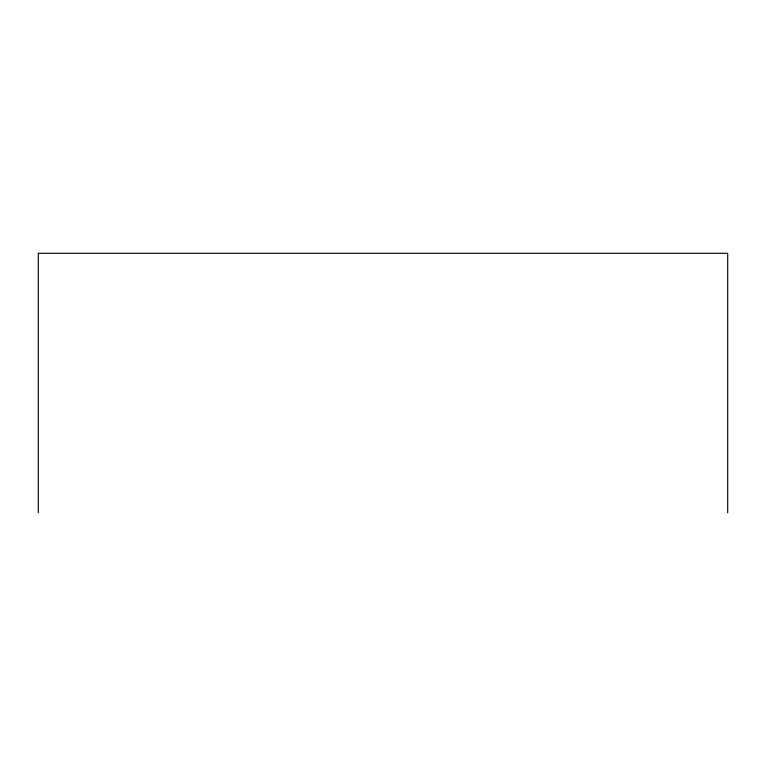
<?xml version="1.0" encoding="UTF-8"?>
<svg xmlns="http://www.w3.org/2000/svg" width="766" height="766" viewBox="0 0 766 766"><rect width="100%" height="100%" fill="white"/><g stroke="black" fill="none" stroke-linecap="round" stroke-linejoin="round"><path stroke-width="1.15" d="M727.7 512.703L727.7 253.297L38.3 253.297L38.3 512.703"/></g></svg>
